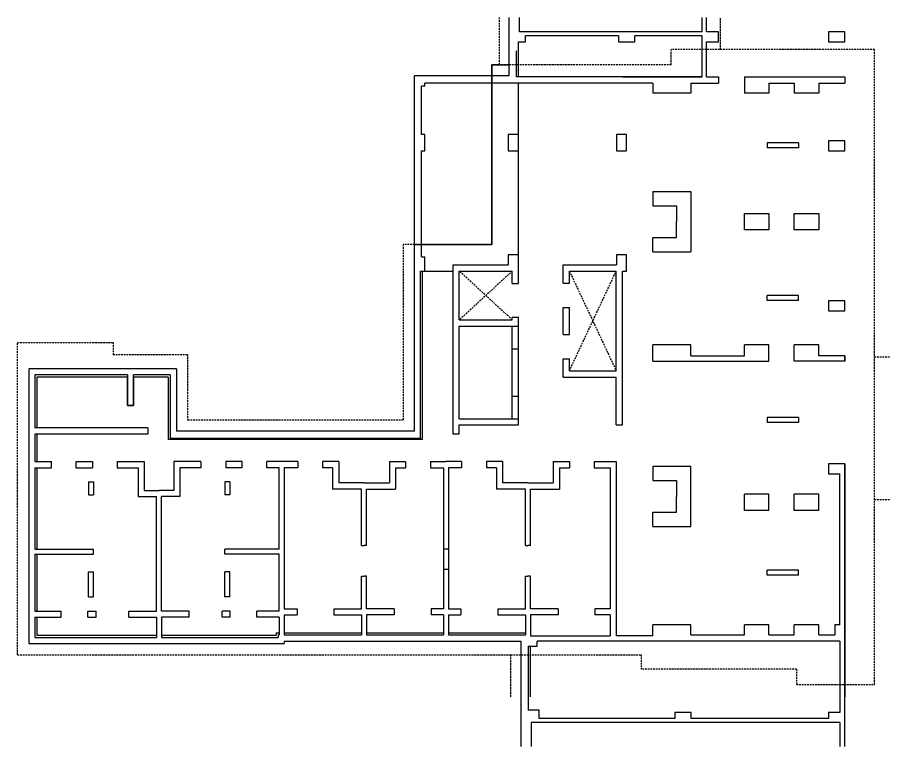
# Model space of a CAD drawing. Header units: millimetres. Extents: x 317501 to 2277231, y -321722 to 1186893.
# Drawn here: x 365673 to 408520, y -192094 to -156320 of the extents above; entities that cross this region are included whole.
import ezdxf

# ---------------------------------------------------------------- set-up
doc = ezdxf.new("R2010")
doc.units = ezdxf.units.MM
doc.header["$LTSCALE"] = 57
doc.linetypes.add('XS-기초$0$HID', pattern=[2.3, 1.5, -0.8])
doc.linetypes.add('XS-지하주차장$0$HID', pattern=[2.3, 1.5, -0.8])
for name, color, linetype in [('00', 7, 'Continuous'), ('DIM', 7, 'Continuous'), ('XS-기초$0$기초꺽임', 4, 'XS-기초$0$HID'), ('XS-기초$0$기초연단', 3, 'Continuous'), ('XS-지하주차장$0$COL', 2, 'Continuous'), ('XS-지하주차장$0$W1', 2, 'Continuous')]:
    doc.layers.add(name, color=color, linetype=linetype)
doc.layers.add('XS-지하주차장$0$PD', color=145, linetype='XS-지하주차장$0$HID', plot=False)

# ---------------------------------------------------------------- blocks, each defined once
blk = doc.blocks.new('szdhdte')
at = {"layer": 'DIM', "color": 5}
for p, q in [((4650, 17985), (4650, 20302)), ((5150, 19605), (5150, 20302)), ((14125, 19605), (14125, 20302)), ((14325, 19605), (14325, 20302)), ((14125, 19605), (5150, 19605)), ((10010, 19405), (5450, 19405)), ((5450, 19105), (5450, 19405)), ((10010, 19405), (10010, 19105)), ((14125, 19405), (10810, 19405)), ((10810, 19105), (10810, 19405)), ((14125, 17385), (14125, 19405)), ((14925, 19605), (14325, 19605)), ((14925, 19105), (14925, 19605)), ((20325, 19605), (20325, 19105)), ((21125, 19605), (20325, 19605)), ((21125, 19105), (21125, 19605)), ((5100, 17385), (5100, 19105)), ((5100, 19105), (5450, 19105)), ((10010, 19105), (10810, 19105)), ((14325, 17385), (14325, 19105)), ((14325, 19105), (14925, 19105)), ((20325, 19105), (21125, 19105)), ((3800, 17985), (4650, 17985)), ((3800, 9160), (3800, 17985)), ((14125, 17385), (5100, 17385)), ((14325, 17385), (14925, 17385)), ((14925, 17385), (14925, 17085)), ((16195, 17385), (16195, 16585)), ((16195, 17385), (21125, 17385)), ((21125, 17385), (21125, 17085)), ((11700, 17085), (5100, 17085)), ((5100, 8260), (5100, 17085)), ((11700, 17085), (11700, 16585)), ((13560, 17085), (13560, 16585)), ((13560, 17085), (14925, 17085)), ((17395, 17085), (18640, 17085)), ((17395, 17085), (17395, 16585)), ((18640, 17085), (18640, 16585)), ((19840, 17085), (19840, 16585)), ((19840, 17085), (21125, 17085)), ((13560, 16585), (11700, 16585)), ((17395, 16585), (16195, 16585)), ((19840, 16585), (18640, 16585)), ((10410, 14555), (9910, 14555)), ((9910, 14555), (9910, 13755)), ((10410, 13755), (10410, 14555)), ((18840, 14155), (17305, 14155)), ((17305, 14155), (17305, 13905)), ((18840, 14155), (18840, 13905)), ((20325, 14255), (20325, 13755)), ((21125, 14255), (20325, 14255)), ((21125, 13755), (21125, 14255)), ((9910, 13755), (10410, 13755)), ((18840, 13905), (17305, 13905)), ((20325, 13755), (21125, 13755)), ((11700, 11760), (11700, 11060)), ((11700, 11760), (13560, 11760)), ((13560, 11760), (13560, 8810)), ((11700, 11060), (12860, 11060)), ((12860, 11060), (12860, 10285)), ((12860, 9510), (12860, 10285)), ((16195, 9885), (16195, 10685)), ((16195, 10685), (17395, 10685)), ((17395, 10685), (17395, 9885)), ((18640, 9885), (18640, 10685)), ((18640, 10685), (19840, 10685)), ((19840, 10685), (19840, 9885)), ((17395, 9885), (16195, 9885)), ((19840, 9885), (18640, 9885)), ((11700, 8810), (11700, 9510)), ((11700, 9510), (12860, 9510)), ((0, 9160), (3800, 9160)), ((0, 0), (0, 9160)), ((10410, 8660), (9910, 8660)), ((9910, 8660), (9910, 8160)), ((10410, 7860), (10410, 8660)), ((11700, 8810), (13560, 8810)), ((5100, 7255), (5100, 8260)), ((7300, 8160), (9910, 8160)), ((7300, 7260), (7300, 8160)), ((400, 7860), (1900, 7860)), ((400, -400), (400, 7860)), ((1900, -140), (1900, 7860)), ((2200, 5460), (2200, 7860)), ((2200, 7860), (4800, 7860)), ((4800, 7255), (4800, 7860)), ((7600, 7860), (9900, 7860)), ((7600, 7260), (7600, 7860)), ((9900, 2960), (9900, 7860)), ((10200, 310), (10200, 7860)), ((10200, 7860), (10410, 7860)), ((4800, 7255), (5100, 7255)), ((7300, 7260), (7600, 7260)), ((18840, 6665), (17305, 6665)), ((17305, 6415), (17305, 6665)), ((18840, 6415), (18840, 6665)), ((7300, 4750), (7300, 6070)), ((7300, 6070), (7600, 6070)), ((7600, 4750), (7600, 6070)), ((18840, 6415), (17305, 6415)), ((20325, 6405), (20325, 5905)), ((21125, 6405), (20325, 6405)), ((21125, 5905), (21125, 6405)), ((4800, 5460), (4800, 5585)), ((5100, 5585), (4800, 5585)), ((5100, 1720), (5100, 5585)), ((5100, 5160), (5100, 5585)), ((20325, 5905), (21125, 5905)), ((2200, 5460), (4800, 5460)), ((2200, 610), (2200, 5160)), ((2200, 5160), (4800, 5160)), ((4800, 1720), (4800, 5160)), ((7300, 4750), (7600, 4750)), ((13560, 4245), (11700, 4245)), ((11700, 3445), (11700, 4245)), ((13560, 3695), (13560, 4245)), ((16195, 3695), (16195, 4245)), ((17395, 4245), (16195, 4245)), ((17395, 3445), (17395, 4245)), ((18640, 3445), (18640, 4245)), ((19840, 4245), (18640, 4245)), ((19840, 3695), (19840, 4245)), ((7300, 2660), (7300, 3560)), ((7300, 3560), (7600, 3560)), ((7600, 2960), (7600, 3560)), ((11700, 3445), (17395, 3445)), ((13560, 3695), (16195, 3695)), ((21125, 3445), (18640, 3445)), ((21125, 3695), (19840, 3695)), ((21125, 3695), (21125, 3445)), ((-11685, 3060), (-18935, 3060)), ((-18935, 3060), (-18935, -10415)), ((-11685, 3060), (-11685, 0)), ((-14085, 2660), (-18535, 2660)), ((-18535, 2660), (-18535, 160)), ((-14085, 1270), (-14085, 2660)), ((-12085, 2660), (-13785, 2660)), ((-13785, 2660), (-13785, 1270)), ((-12085, 2660), (-12085, -400)), ((7300, 2660), (9900, 2660)), ((7600, 2960), (9900, 2960)), ((9900, 310), (9900, 2660)), ((4800, 1720), (5100, 1720)), ((-13785, 1270), (-14085, 1270)), ((2200, 610), (5100, 610)), ((5100, 310), (5100, 610)), ((18840, 675), (17305, 675)), ((17305, 675), (17305, 425)), ((18840, 675), (18840, 425)), ((-13095, 160), (-18535, 160)), ((-13095, 160), (-13095, -140)), ((0, 0), (-11685, 0)), ((2200, -140), (2200, 310)), ((2200, 310), (5100, 310)), ((9900, 310), (10200, 310)), ((18840, 425), (17305, 425)), ((-13095, -140), (-18535, -140)), ((-18535, -140), (-18535, -1490)), ((400, -400), (-12085, -400)), ((2200, -140), (1900, -140)), ((-18535, -1490), (-17820, -1490)), ((-17820, -1790), (-17820, -1490)), ((-16610, -1790), (-16610, -1490)), ((-16610, -1490), (-15810, -1490)), ((-15810, -1490), (-15810, -1790)), ((-14590, -1490), (-14590, -1790)), ((-14590, -1490), (-13260, -1490)), ((-13260, -1490), (-13260, -2910)), ((-10480, -1490), (-11810, -1490)), ((-11810, -1490), (-11810, -2910)), ((-10480, -1490), (-10480, -1790)), ((-9260, -1490), (-9260, -1790)), ((-8460, -1490), (-9260, -1490)), ((-8460, -1790), (-8460, -1490)), ((-7250, -1790), (-7250, -1490)), ((-6495, -1490), (-7250, -1490)), ((-5730, -1490), (-6495, -1490)), ((-5730, -1490), (-5730, -1790)), ((-3720, -1490), (-4510, -1490)), ((-4510, -1490), (-4510, -1790)), ((-3720, -1490), (-3720, -2540)), ((-1230, -1490), (-440, -1490)), ((-1230, -1490), (-1230, -2540)), ((-440, -1490), (-440, -1790)), ((780, -1490), (1545, -1490)), ((780, -1490), (780, -1790)), ((2310, -1490), (1545, -1490)), ((2310, -1490), (2310, -1790)), ((4320, -1490), (3530, -1490)), ((3530, -1490), (3530, -1790)), ((4320, -1490), (4320, -2540)), ((6810, -1490), (7600, -1490)), ((6810, -1490), (6810, -2540)), ((7600, -1490), (7600, -1790)), ((8820, -1490), (9600, -1490)), ((8820, -1490), (8820, -1790)), ((9600, -1490), (9900, -1490)), ((9900, -1490), (9900, -10045)), ((20325, -1595), (20325, -2095)), ((21125, -1595), (20325, -1595)), ((21125, -1595), (21125, -13028)), ((-18535, -1790), (-17820, -1790)), ((-18535, -1790), (-18535, -5785)), ((-16610, -1790), (-15810, -1790)), ((-14590, -1790), (-13560, -1790)), ((-13560, -1790), (-13560, -3210)), ((-10480, -1790), (-11510, -1790)), ((-11510, -1790), (-11510, -3210)), ((-8460, -1790), (-9260, -1790)), ((-6645, -1790), (-7250, -1790)), ((-6645, -5785), (-6645, -1790)), ((-6395, -1790), (-6395, -8710)), ((-5730, -1790), (-6395, -1790)), ((-4020, -1790), (-4510, -1790)), ((-4020, -1790), (-4020, -2840)), ((-930, -1790), (-440, -1790)), ((-930, -1790), (-930, -2840)), ((780, -1790), (1420, -1790)), ((1420, -1790), (1420, -8710)), ((1670, -1790), (1670, -8710)), ((2310, -1790), (1670, -1790)), ((4020, -1790), (3530, -1790)), ((4020, -1790), (4020, -2840)), ((7110, -1790), (7600, -1790)), ((7110, -1790), (7110, -2840)), ((8820, -1790), (9600, -1790)), ((9600, -1790), (9600, -8710)), ((11700, -1720), (11700, -2420)), ((11700, -1720), (13560, -1720)), ((13560, -4670), (13560, -1720)), ((20325, -2095), (20875, -2095)), ((20875, -9495), (20875, -2095)), ((-16005, -2490), (-16005, -3120)), ((-16005, -2490), (-15755, -2490)), ((-15755, -2490), (-15755, -3120)), ((-9315, -2490), (-9315, -3120)), ((-9065, -2490), (-9315, -2490)), ((-9065, -2490), (-9065, -3120)), ((-2475, -2540), (-3720, -2540)), ((-2475, -2540), (-1230, -2540)), ((5565, -2540), (4320, -2540)), ((5565, -2540), (6810, -2540)), ((11700, -2420), (12860, -2420)), ((12860, -2420), (12860, -3195)), ((-13260, -2910), (-12535, -2910)), ((-11810, -2910), (-12535, -2910)), ((-2600, -2840), (-4020, -2840)), ((-2600, -5610), (-2600, -2840)), ((-2350, -5610), (-2350, -2840)), ((-2350, -2840), (-930, -2840)), ((5440, -2840), (4020, -2840)), ((5440, -5610), (5440, -2840)), ((5690, -5610), (5690, -2840)), ((5690, -2840), (7110, -2840)), ((-16005, -3120), (-15755, -3120)), ((-13560, -3210), (-12660, -3210)), ((-12660, -8830), (-12660, -3210)), ((-12410, -8830), (-12410, -3210)), ((-11510, -3210), (-12410, -3210)), ((-9065, -3120), (-9315, -3120)), ((12860, -3970), (12860, -3195)), ((16195, -3895), (16195, -3095)), ((17395, -3095), (16195, -3095)), ((17395, -3895), (17395, -3095)), ((18640, -3895), (18640, -3095)), ((19840, -3095), (18640, -3095)), ((19840, -3895), (19840, -3095)), ((11700, -4670), (11700, -3970)), ((11700, -3970), (12860, -3970)), ((17395, -3895), (16195, -3895)), ((19840, -3895), (18640, -3895)), ((11700, -4670), (13560, -4670)), ((-18535, -5785), (-15755, -5785)), ((-15755, -6035), (-15755, -5785)), ((-6645, -5785), (-9315, -5785)), ((-9315, -6035), (-9315, -5785)), ((-2600, -5610), (-2475, -5610)), ((-2350, -5610), (-2475, -5610)), ((5440, -5610), (5565, -5610)), ((5690, -5610), (5565, -5610)), ((-18535, -6035), (-15755, -6035)), ((-18535, -6035), (-18535, -8830)), ((-6645, -6035), (-9315, -6035)), ((-6645, -8830), (-6645, -6035)), ((18840, -6815), (17305, -6815)), ((17305, -7065), (17305, -6815)), ((18840, -7065), (18840, -6815)), ((-16005, -8130), (-16005, -6895)), ((-16005, -6895), (-15755, -6895)), ((-15755, -8130), (-15755, -6895)), ((-9315, -8130), (-9315, -6895)), ((-9065, -6895), (-9315, -6895)), ((-9065, -8130), (-9065, -6895)), ((-2600, -8710), (-2600, -7110)), ((-2600, -7110), (-2475, -7110)), ((-2350, -7110), (-2475, -7110)), ((-2350, -8710), (-2350, -7110)), ((5440, -8710), (5440, -7110)), ((5440, -7110), (5565, -7110)), ((5690, -7110), (5565, -7110)), ((5690, -8710), (5690, -7110)), ((18840, -7065), (17305, -7065)), ((-16005, -8130), (-15755, -8130)), ((-9065, -8130), (-9315, -8130)), ((-18535, -8830), (-17335, -8830)), ((-17335, -9130), (-17335, -8830)), ((-16025, -8830), (-15625, -8830)), ((-16025, -9130), (-16025, -8830)), ((-15625, -9130), (-15625, -8830)), ((-14015, -8830), (-12660, -8830)), ((-14015, -9130), (-14015, -8830)), ((-11055, -8830), (-12410, -8830)), ((-11055, -9130), (-11055, -8830)), ((-9045, -8830), (-9445, -8830)), ((-9445, -9130), (-9445, -8830)), ((-9045, -9130), (-9045, -8830)), ((-7735, -9130), (-7735, -8830)), ((-6645, -8830), (-7735, -8830)), ((-6395, -8710), (-5765, -8710)), ((-5765, -8710), (-5765, -9010)), ((-3955, -8710), (-2600, -8710)), ((-3955, -8710), (-3955, -9010)), ((-995, -8710), (-2350, -8710)), ((-995, -8710), (-995, -9010)), ((1420, -8710), (815, -8710)), ((815, -8710), (815, -9010)), ((1670, -8710), (2275, -8710)), ((2275, -8710), (2275, -9010)), ((4085, -8710), (5440, -8710)), ((4085, -8710), (4085, -9010)), ((7045, -8710), (5690, -8710)), ((7045, -8710), (7045, -9010)), ((9600, -8710), (8855, -8710)), ((8855, -8710), (8855, -9010)), ((-18535, -9130), (-17335, -9130)), ((-18535, -9130), (-18535, -10015)), ((-16025, -9130), (-15625, -9130)), ((-14015, -9130), (-12660, -9130)), ((-12660, -9130), (-12660, -10015)), ((-11055, -9130), (-12410, -9130)), ((-12410, -9130), (-12410, -10015)), ((-9045, -9130), (-9445, -9130)), ((-6645, -9130), (-7735, -9130)), ((-6645, -9130), (-6645, -9895)), ((-6395, -9010), (-6395, -9895)), ((-6395, -9010), (-5765, -9010)), ((-3955, -9010), (-2600, -9010)), ((-2600, -9010), (-2600, -9895)), ((-995, -9010), (-2350, -9010)), ((-2350, -9010), (-2350, -9895)), ((1420, -9010), (815, -9010)), ((1420, -9010), (1420, -9895)), ((1670, -9010), (1670, -9895)), ((1670, -9010), (2275, -9010)), ((4085, -9010), (5440, -9010)), ((5440, -9010), (5440, -9895)), ((7045, -9010), (5690, -9010)), ((5690, -9010), (5690, -10045)), ((9600, -9010), (8855, -9010)), ((9600, -9010), (9600, -10045)), ((13560, -9495), (11700, -9495)), ((11700, -10045), (11700, -9495)), ((13560, -9995), (13560, -9495)), ((16195, -9995), (16195, -9495)), ((17395, -9495), (16195, -9495)), ((17395, -9995), (17395, -9495)), ((19840, -9495), (18640, -9495)), ((18640, -9995), (18640, -9495)), ((19840, -9995), (19840, -9495)), ((20625, -9495), (20625, -9995)), ((20875, -9495), (20625, -9495)), ((-18535, -10015), (-12660, -10015)), ((-12410, -10015), (-6795, -10015)), ((-6795, -9895), (-6795, -10015)), ((-6795, -9895), (-6645, -9895)), ((-6395, -9895), (-2600, -9895)), ((-2350, -9895), (1420, -9895)), ((1670, -9895), (5440, -9895)), ((5690, -10045), (9600, -10045)), ((11700, -10045), (9900, -10045)), ((13560, -9995), (16195, -9995)), ((17395, -9995), (18640, -9995)), ((19840, -9995), (20625, -9995)), ((-18935, -10415), (-6395, -10415)), ((-6395, -10295), (-6395, -10415)), ((-6395, -10295), (5225, -10295)), ((5225, -10295), (5225, -13028)), ((5675, -10545), (5675, -13028)), ((5675, -10545), (6025, -10545)), ((20875, -10295), (6025, -10295)), ((6025, -10545), (6025, -10295)), ((20875, -10295), (20875, -13028))]:
    blk.add_line(p, q, dxfattribs=at)
at = {"layer": 'XS-기초$0$기초꺽임', "color": 8}
for p, q in [((4150, 20302), (4150, 17985)), ((22575, 18735), (12600, 18735)), ((12600, 17985), (12600, 18735)), ((22575, -12420), (22575, 18735)), ((12600, 17985), (4150, 17985)), ((-550, 9160), (-550, 550)), ((3800, 9160), (-550, 9160)), ((4800, 7860), (2200, 5460)), ((4800, 5460), (2200, 7860)), ((7600, 2960), (9900, 7860)), ((7600, 7860), (9900, 2960)), ((-19485, -10965), (-19485, 4360)), ((-19485, 4360), (-14785, 4360)), ((-14785, 4360), (-14785, 3760)), ((-14785, 3760), (-11135, 3760)), ((-11135, 3760), (-11135, 550)), ((-550, 550), (-11135, 550)), ((-19485, -10965), (4725, -10965)), ((4725, -13028), (4725, -10965)), ((4725, -10965), (11120, -10965)), ((11120, -10965), (11120, -11670)), ((18750, -11670), (11120, -11670)), ((18750, -11670), (18750, -12420)), ((18750, -12420), (22575, -12420))]:
    blk.add_line(p, q, dxfattribs=at)
for points in [[(15025, 18735), (15025, 20302)], [(22575, 3655), (23362, 3655)], [(22575, -3345), (23362, -3345)]]:
    blk.add_lwpolyline(points, dxfattribs=at)
at = {"layer": 'XS-기초$0$기초연단'}
for p, q in [((4150, 17985), (3800, 17985)), ((3800, 17985), (3800, 9160))]:
    blk.add_line(p, q, dxfattribs=at)
blk = doc.blocks.new('ZDFBADBHSDTHSR')
at = {"layer": 'XS-지하주차장$0$COL', "color": 1}
for p, q in [((-1075, 31730), (-1075, 32965)), ((-725, 31680), (-725, 32965)), ((-5725, 22155), (-5725, 31730)), ((-1075, 31730), (-5725, 31730)), ((-5725, 22155), (-5725, 31730)), ((4485, 31380), (-5225, 31380)), ((-5225, 31230), (-5225, 31380)), ((4485, 31680), (-725, 31680)), ((-5225, 31230), (-5375, 31230)), ((-5375, 28850), (-5375, 31230)), ((-5375, 28850), (-5375, 31230)), ((-5225, 28850), (-5375, 28850)), ((-5225, 28850), (-5375, 28850)), ((-5225, 28050), (-5225, 28850)), ((-5225, 28050), (-5225, 28850)), ((-625, 28850), (-1125, 28850)), ((-1125, 28850), (-1125, 28050)), ((-625, 28050), (-625, 28850)), ((4685, 28850), (4185, 28850)), ((4185, 28850), (4185, 28050)), ((4685, 28050), (4685, 28850)), ((14600, 28550), (14600, 28050)), ((15400, 28550), (14600, 28550)), ((15400, 28050), (15400, 28550)), ((-5375, 22855), (-5375, 28050)), ((-5375, 28050), (-5225, 28050)), ((-5375, 22855), (-5375, 28050)), ((-5375, 28050), (-5225, 28050)), ((-1125, 28050), (-625, 28050)), ((4185, 28050), (4685, 28050)), ((14600, 28050), (15400, 28050)), ((-5375, 22855), (-5225, 22855)), ((-5375, 22855), (-5225, 22855)), ((-5225, 22155), (-5225, 22855)), ((-5225, 22155), (-5225, 22855)), ((-625, 22955), (-1125, 22955)), ((-1125, 22955), (-1125, 22455)), ((-625, 22455), (-625, 22955)), ((4685, 22955), (4185, 22955)), ((4185, 22955), (4185, 22455)), ((4685, 22155), (4685, 22955)), ((-5425, 22155), (-5225, 22155)), ((-5425, 22155), (-5225, 22155)), ((4475, 22155), (4685, 22155)), ((14600, 20700), (14600, 20200)), ((15400, 20700), (14600, 20700)), ((15400, 20200), (15400, 20700)), ((14600, 20200), (15400, 20200)), ((14600, 12700), (14600, 12200)), ((15400, 12700), (14600, 12700)), ((15400, -1177), (15400, 12700)), ((14600, 12200), (15150, 12200)), ((15150, 4800), (15150, 12200)), ((14900, 4800), (14900, 4300)), ((15150, 4800), (14900, 4800)), ((-500, 4000), (-500, -1177)), ((300, 3750), (300, 4000)), ((15150, 4000), (15150, 500)), ((-150, 3750), (-150, 600)), ((-150, 3750), (300, 3750)), ((400, 600), (-150, 600)), ((400, 200), (400, 600)), ((7850, 500), (7050, 500)), ((7050, 500), (7050, 200)), ((7850, 200), (7850, 500)), ((14600, 500), (14600, 200)), ((15150, 500), (14600, 500)), ((0, 0), (0, -1177)), ((15150, 0), (0, 0)), ((7050, 200), (400, 200)), ((14600, 200), (7850, 200)), ((15150, 0), (15150, -1177))]:
    blk.add_line(p, q, dxfattribs=at)
at = {"layer": 'XS-지하주차장$0$W1', "color": 1}
for p, q in [((4485, 31680), (8400, 31680)), ((5975, 31380), (4485, 31380)), ((5975, 31380), (5975, 30880)), ((7835, 31380), (7835, 30880)), ((7835, 31380), (9200, 31380)), ((8600, 31680), (9200, 31680)), ((9200, 31680), (9200, 31380)), ((10470, 31680), (10470, 30880)), ((10470, 31680), (15400, 31680)), ((11670, 31380), (12915, 31380)), ((11670, 31380), (11670, 30880)), ((12915, 31380), (12915, 30880)), ((14115, 31380), (14115, 30880)), ((14115, 31380), (15400, 31380)), ((15400, 31680), (15400, 31380)), ((7835, 30880), (5975, 30880)), ((11670, 30880), (10470, 30880)), ((14115, 30880), (12915, 30880)), ((13115, 28450), (11580, 28450)), ((11580, 28450), (11580, 28200)), ((13115, 28450), (13115, 28200)), ((13115, 28200), (11580, 28200)), ((5975, 26055), (5975, 25355)), ((5975, 26055), (7835, 26055)), ((7835, 26055), (7835, 23105)), ((5975, 25355), (7135, 25355)), ((7135, 25355), (7135, 24580)), ((10470, 24180), (10470, 24980)), ((10470, 24980), (11670, 24980)), ((11670, 24980), (11670, 24180)), ((12915, 24180), (12915, 24980)), ((12915, 24980), (14115, 24980)), ((14115, 24980), (14115, 24180)), ((7135, 23805), (7135, 24580)), ((11670, 24180), (10470, 24180)), ((14115, 24180), (12915, 24180)), ((5975, 23105), (5975, 23805)), ((5975, 23805), (7135, 23805)), ((5975, 23105), (7835, 23105)), ((-3825, 14155), (-3825, 22455)), ((-3825, 22455), (-1125, 22455)), ((-625, 21550), (-625, 22455)), ((1575, 22455), (4185, 22455)), ((1575, 21555), (1575, 22455)), ((-5725, 14295), (-5725, 22155)), ((-5425, 13945), (-5425, 22155)), ((-3525, 19755), (-3525, 22155)), ((-3525, 22155), (-925, 22155)), ((-925, 21550), (-925, 22155)), ((1875, 22155), (4175, 22155)), ((1875, 21555), (1875, 22155)), ((4175, 17255), (4175, 22155)), ((4475, 14605), (4475, 22155)), ((-925, 21550), (-625, 21550)), ((1575, 21555), (1875, 21555)), ((13115, 20960), (11580, 20960)), ((11580, 20710), (11580, 20960)), ((13115, 20710), (11580, 20710)), ((13115, 20710), (13115, 20960)), ((1575, 19045), (1575, 20365)), ((1575, 20365), (1875, 20365)), ((1875, 19045), (1875, 20365)), ((-3525, 19755), (-925, 19755)), ((-925, 19755), (-925, 19880)), ((-625, 19880), (-925, 19880)), ((-625, 19455), (-625, 19880)), ((-3525, 14905), (-3525, 19455)), ((-3525, 19455), (-625, 19455)), ((1575, 19045), (1875, 19045)), ((7835, 18540), (5975, 18540)), ((5975, 17740), (5975, 18540)), ((7835, 17990), (7835, 18540)), ((10470, 17990), (10470, 18540)), ((11670, 18540), (10470, 18540)), ((11670, 17740), (11670, 18540)), ((12915, 17740), (12915, 18540)), ((14115, 18540), (12915, 18540)), ((14115, 17990), (14115, 18540)), ((-925, 14905), (-925, 18345)), ((-925, 18345), (-625, 18345)), ((-625, 14605), (-625, 18345)), ((1575, 16955), (1575, 17855)), ((1575, 17855), (1875, 17855)), ((1875, 17255), (1875, 17855)), ((5975, 17740), (11670, 17740)), ((7835, 17990), (10470, 17990)), ((15400, 17740), (12915, 17740)), ((15400, 17990), (14115, 17990)), ((15400, 17740), (15400, 17990)), ((-17410, 17355), (-24660, 17355)), ((-24660, 17355), (-24660, 3880)), ((-17410, 17355), (-17410, 14295)), ((1875, 17255), (4175, 17255)), ((-19810, 17055), (-24360, 17055)), ((-24360, 17055), (-24360, 14455)), ((-19810, 17055), (-19810, 15565)), ((-17710, 17055), (-19510, 17055)), ((-19510, 15565), (-19510, 17055)), ((-17710, 17055), (-17710, 13945)), ((1575, 16955), (4175, 16955)), ((4175, 14605), (4175, 16955)), ((-19810, 15565), (-19510, 15565)), ((-3525, 14905), (-925, 14905)), ((-3525, 14155), (-3525, 14605)), ((-3525, 14605), (-625, 14605)), ((4175, 14605), (4475, 14605)), ((13115, 14970), (11580, 14970)), ((11580, 14970), (11580, 14720)), ((13115, 14720), (11580, 14720)), ((13115, 14970), (13115, 14720)), ((-18820, 14455), (-24360, 14455)), ((-18820, 14155), (-24360, 14155)), ((-24360, 14155), (-24360, 12805)), ((-18820, 14455), (-18820, 14155)), ((-5725, 14295), (-17410, 14295)), ((-3525, 14155), (-3825, 14155)), ((-5425, 13945), (-17710, 13945)), ((-24360, 12805), (-23545, 12805)), ((-24360, 12505), (-23545, 12505)), ((-24360, 12505), (-24360, 8510)), ((-23545, 12505), (-23545, 12805)), ((-22335, 12505), (-22335, 12805)), ((-22335, 12805), (-21535, 12805)), ((-22335, 12505), (-21535, 12505)), ((-21535, 12805), (-21535, 12505)), ((-20315, 12805), (-20315, 12505)), ((-20315, 12805), (-18985, 12805)), ((-20315, 12505), (-19285, 12505)), ((-19285, 12505), (-19285, 11085)), ((-18985, 12805), (-18985, 11385)), ((-16205, 12805), (-17535, 12805)), ((-17535, 12805), (-17535, 11385)), ((-16205, 12505), (-17235, 12505)), ((-17235, 12505), (-17235, 11085)), ((-16205, 12805), (-16205, 12505)), ((-14985, 12805), (-14985, 12505)), ((-14185, 12805), (-14985, 12805)), ((-14185, 12505), (-14985, 12505)), ((-14185, 12505), (-14185, 12805)), ((-12975, 12505), (-12975, 12805)), ((-12220, 12805), (-12975, 12805)), ((-12370, 12505), (-12975, 12505)), ((-12370, 8510), (-12370, 12505)), ((-11455, 12805), (-12220, 12805)), ((-12120, 12505), (-12120, 5585)), ((-11455, 12505), (-12120, 12505)), ((-11455, 12805), (-11455, 12505)), ((-9445, 12805), (-10235, 12805)), ((-10235, 12805), (-10235, 12505)), ((-9745, 12505), (-10235, 12505)), ((-9745, 12505), (-9745, 11455)), ((-9445, 12805), (-9445, 11755)), ((-6955, 12805), (-6165, 12805)), ((-6955, 12805), (-6955, 11755)), ((-6655, 12505), (-6165, 12505)), ((-6655, 12505), (-6655, 11455)), ((-6165, 12805), (-6165, 12505)), ((-4945, 12805), (-4180, 12805)), ((-4945, 12805), (-4945, 12505)), ((-4945, 12505), (-4305, 12505)), ((-4305, 12505), (-4305, 8530)), ((-3415, 12805), (-4180, 12805)), ((-4055, 12505), (-4055, 8530)), ((-3415, 12505), (-4055, 12505)), ((-3415, 12805), (-3415, 12505)), ((-1405, 12805), (-2195, 12805)), ((-2195, 12805), (-2195, 12505)), ((-1705, 12505), (-2195, 12505)), ((-1705, 12505), (-1705, 11455)), ((-1405, 12805), (-1405, 11755)), ((1085, 12805), (1875, 12805)), ((1085, 12805), (1085, 11755)), ((1385, 12505), (1875, 12505)), ((1385, 12505), (1385, 11455)), ((1875, 12805), (1875, 12505)), ((3095, 12805), (3875, 12805)), ((3095, 12805), (3095, 12505)), ((3095, 12505), (3875, 12505)), ((3875, 12805), (4175, 12805)), ((3875, 12505), (3875, 5585)), ((4175, 12805), (4175, 4250)), ((5975, 12575), (5975, 11875)), ((5975, 12575), (7835, 12575)), ((7835, 9625), (7835, 12575)), ((-21730, 11805), (-21730, 11175)), ((-21730, 11805), (-21480, 11805)), ((-21480, 11805), (-21480, 11175)), ((-15040, 11805), (-15040, 11175)), ((-14790, 11805), (-15040, 11805)), ((-14790, 11805), (-14790, 11175)), ((-8200, 11755), (-9445, 11755)), ((-8200, 11755), (-6955, 11755)), ((-160, 11755), (-1405, 11755)), ((-160, 11755), (1085, 11755)), ((5975, 11875), (7135, 11875)), ((7135, 11875), (7135, 11100)), ((-21730, 11175), (-21480, 11175)), ((-18985, 11385), (-18260, 11385)), ((-17535, 11385), (-18260, 11385)), ((-14790, 11175), (-15040, 11175)), ((-8325, 11455), (-9745, 11455)), ((-8325, 8685), (-8325, 11455)), ((-8075, 8685), (-8075, 11455)), ((-8075, 11455), (-6655, 11455)), ((-285, 11455), (-1705, 11455)), ((-285, 8685), (-285, 11455)), ((-35, 8685), (-35, 11455)), ((-35, 11455), (1385, 11455)), ((10470, 10400), (10470, 11200)), ((11670, 11200), (10470, 11200)), ((11670, 10400), (11670, 11200)), ((12915, 10400), (12915, 11200)), ((14115, 11200), (12915, 11200)), ((14115, 10400), (14115, 11200)), ((-19285, 11085), (-18385, 11085)), ((-18385, 5465), (-18385, 11085)), ((-18135, 5465), (-18135, 11085)), ((-17235, 11085), (-18135, 11085)), ((7135, 10325), (7135, 11100)), ((5975, 9625), (5975, 10325)), ((5975, 10325), (7135, 10325)), ((11670, 10400), (10470, 10400)), ((14115, 10400), (12915, 10400)), ((5975, 9625), (7835, 9625)), ((-8325, 8685), (-8200, 8685)), ((-8075, 8685), (-8200, 8685)), ((-285, 8685), (-160, 8685)), ((-35, 8685), (-160, 8685)), ((-24360, 8510), (-21480, 8510)), ((-24360, 8260), (-21480, 8260)), ((-24360, 8260), (-24360, 5465)), ((-21480, 8260), (-21480, 8510)), ((-12370, 8510), (-15040, 8510)), ((-15040, 8260), (-15040, 8510)), ((-12370, 8260), (-15040, 8260)), ((-12370, 5465), (-12370, 8260)), ((-4305, 8530), (-4055, 8530)), ((-21730, 6165), (-21730, 7400)), ((-21730, 7400), (-21480, 7400)), ((-21480, 6165), (-21480, 7400)), ((-15040, 6165), (-15040, 7400)), ((-14790, 7400), (-15040, 7400)), ((-14790, 6165), (-14790, 7400)), ((-4305, 7530), (-4305, 5585)), ((-4305, 7530), (-4055, 7530)), ((-4055, 7530), (-4055, 5585)), ((13115, 7480), (11580, 7480)), ((11580, 7230), (11580, 7480)), ((13115, 7230), (13115, 7480)), ((-8325, 5585), (-8325, 7185)), ((-8325, 7185), (-8200, 7185)), ((-8075, 7185), (-8200, 7185)), ((-8075, 5585), (-8075, 7185)), ((-285, 5585), (-285, 7185)), ((-285, 7185), (-160, 7185)), ((-35, 7185), (-160, 7185)), ((-35, 5585), (-35, 7185)), ((13115, 7230), (11580, 7230)), ((-21730, 6165), (-21480, 6165)), ((-14790, 6165), (-15040, 6165)), ((-12120, 5585), (-11490, 5585)), ((-11490, 5585), (-11490, 5285)), ((-9680, 5585), (-8325, 5585)), ((-9680, 5585), (-9680, 5285)), ((-6720, 5585), (-8075, 5585)), ((-6720, 5585), (-6720, 5285)), ((-4305, 5585), (-4910, 5585)), ((-4910, 5585), (-4910, 5285)), ((-4055, 5585), (-3450, 5585)), ((-3450, 5585), (-3450, 5285)), ((-1640, 5585), (-285, 5585)), ((-1640, 5585), (-1640, 5285)), ((1320, 5585), (-35, 5585)), ((1320, 5585), (1320, 5285)), ((3875, 5585), (3130, 5585)), ((3130, 5585), (3130, 5285)), ((-24360, 5465), (-23060, 5465)), ((-24360, 5165), (-23060, 5165)), ((-24360, 5165), (-24360, 4180)), ((-23060, 5165), (-23060, 5465)), ((-21750, 5465), (-21350, 5465)), ((-21750, 5165), (-21750, 5465)), ((-21750, 5165), (-21350, 5165)), ((-21350, 5165), (-21350, 5465)), ((-19740, 5465), (-18385, 5465)), ((-19740, 5165), (-19740, 5465)), ((-19740, 5165), (-18385, 5165)), ((-18385, 5165), (-18385, 4180)), ((-16780, 5465), (-18135, 5465)), ((-16780, 5165), (-18135, 5165)), ((-18135, 5165), (-18135, 4180)), ((-16780, 5165), (-16780, 5465)), ((-14770, 5465), (-15170, 5465)), ((-15170, 5165), (-15170, 5465)), ((-14770, 5165), (-15170, 5165)), ((-14770, 5165), (-14770, 5465)), ((-13460, 5165), (-13460, 5465)), ((-12370, 5465), (-13460, 5465)), ((-12370, 5165), (-13460, 5165)), ((-12370, 5165), (-12370, 4300)), ((-12120, 5285), (-12120, 4300)), ((-12120, 5285), (-11490, 5285)), ((-9680, 5285), (-8325, 5285)), ((-8325, 5285), (-8325, 4300)), ((-6720, 5285), (-8075, 5285)), ((-8075, 5285), (-8075, 4300)), ((-4305, 5285), (-4910, 5285)), ((-4305, 5285), (-4305, 4300)), ((-4055, 5285), (-4055, 4300)), ((-4055, 5285), (-3450, 5285)), ((-1640, 5285), (-285, 5285)), ((-285, 5285), (-285, 4300)), ((1320, 5285), (-35, 5285)), ((-35, 5285), (-35, 4250)), ((3875, 5285), (3130, 5285)), ((3875, 5285), (3875, 4250)), ((7835, 4800), (5975, 4800)), ((5975, 4250), (5975, 4800)), ((7835, 4300), (7835, 4800)), ((10470, 4300), (10470, 4800)), ((11670, 4800), (10470, 4800)), ((11670, 4300), (11670, 4800)), ((14115, 4800), (12915, 4800)), ((12915, 4300), (12915, 4800)), ((14115, 4300), (14115, 4800)), ((-12420, 4300), (-12420, 4180)), ((-12420, 4300), (-12370, 4300)), ((-12120, 4300), (-8325, 4300)), ((-8075, 4300), (-4305, 4300)), ((-4055, 4300), (-285, 4300)), ((7835, 4300), (10470, 4300)), ((11670, 4300), (12915, 4300)), ((14115, 4300), (14900, 4300)), ((-24660, 3880), (-12120, 3880)), ((-24360, 4180), (-18385, 4180)), ((-18135, 4180), (-12420, 4180)), ((-12120, 4000), (-12120, 3880)), ((-12120, 4000), (-500, 4000)), ((-35, 4250), (3875, 4250)), ((15150, 4000), (300, 4000)), ((5975, 4250), (4175, 4250))]:
    blk.add_line(p, q, dxfattribs=at)

msp = doc.modelspace()

# ---------------------------------------------------------------- block references
at = {"layer": '00'}
msp.add_blockref('szdhdte', (385158.3, -176622.8), dxfattribs=at)
at = {"layer": 'XS-지하주차장$0$PD'}
msp.add_blockref('ZDFBADBHSDTHSR', (390883.3, -190917.8), dxfattribs=at)

doc.saveas('drawing.dxf')
